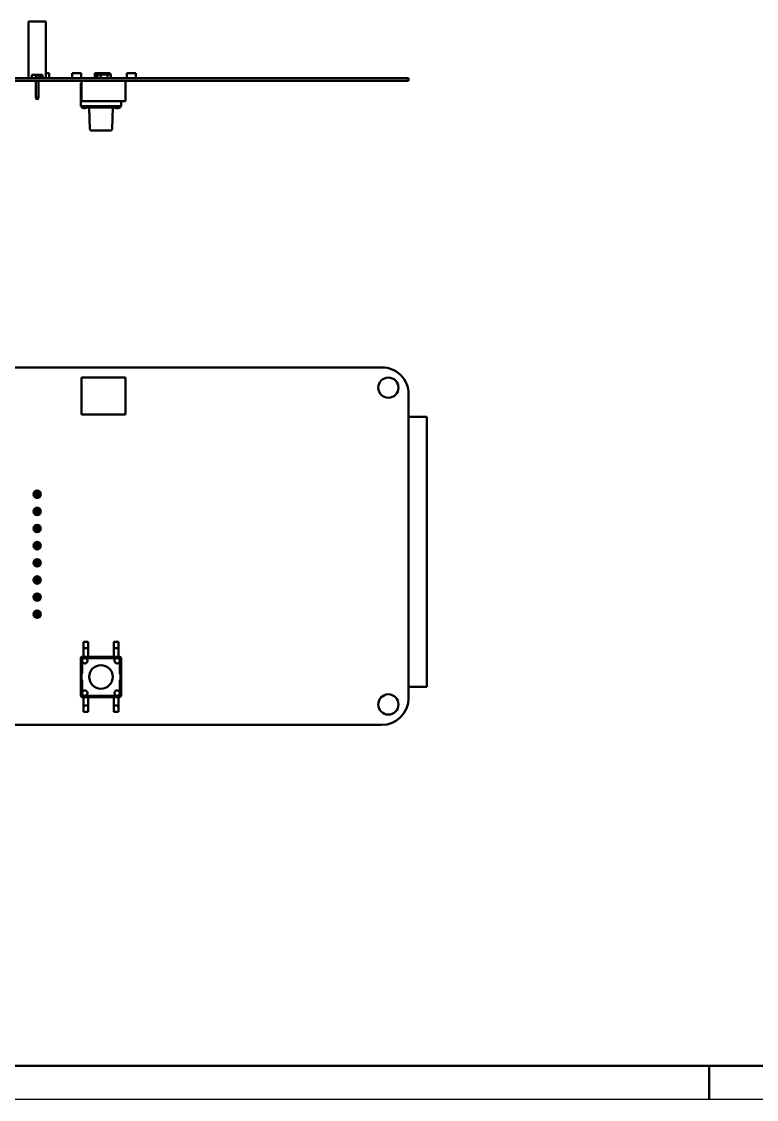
# Model space of a CAD drawing. Header units: millimetres. Extents: x -351 to 1050, y -103 to 376.
# Drawn here: x 108.1 to 217, y 0 to 159.7 of the extents above; entities that cross this region are included whole.
import ezdxf

# ---------------------------------------------------------------- set-up
doc = ezdxf.new("R2010")
doc.units = ezdxf.units.MM
doc.layers.add('Видимый контур (ГОСТ)', color=7, linetype='Continuous', lineweight=50)
doc.layers.add('Кромка (ГОСТ)', color=7, linetype='Continuous', lineweight=50)

# ---------------------------------------------------------------- blocks, each defined once
blk = doc.blocks.new('Рамки ГОСТ - Рамка')
at = {"layer": 'Кромка (ГОСТ)'}
for p, q in [((20, 5), (415, 5)), ((210, 5), (210, 0))]:
    blk.add_line(p, q, dxfattribs=at)
at = {"layer": 'Кромка (ГОСТ)', "lineweight": 25}
blk.add_line((420, 0), (0, 0), dxfattribs=at)

msp = doc.modelspace()

# ---------------------------------------------------------------- linework, layer by layer
at = {"layer": 'Видимый контур (ГОСТ)'}
for p, q in [((109.13, 151.35), (109.13, 159.75)), ((109.13, 159.75), (111.67, 159.75)), ((111.67, 151.35), (111.67, 159.75)), ((109.6, 151.35), (109.6, 151.85)), ((109.6, 151.85), (111.2, 151.85)), ((110.2, 151.35), (110.2, 151.85)), ((110.6, 151.85), (110.6, 151.35)), ((110.82, 151.85), (110.82, 151.35)), ((111.2, 151.85), (111.2, 151.35)), ((111.72, 152.11), (111.67, 152.11)), ((112.17, 152.1), (111.67, 152.1)), ((111.72, 152.11), (111.72, 152.1)), ((112.17, 152.1), (112.17, 151.35)), ((115.57, 152.1), (115.57, 151.35)), ((116.92, 152.1), (115.57, 152.1)), ((116.26, 152.11), (116.05, 152.11)), ((116.05, 152.11), (116.05, 152.1)), ((116.47, 152.11), (116.26, 152.11)), ((116.47, 152.11), (116.47, 152.1)), ((116.92, 152.1), (116.92, 151.35)), ((118.94, 152.1), (118.94, 151.35)), ((118.94, 152.1), (119.14, 152.1)), ((118.99, 152.05), (118.99, 151.4)), ((118.99, 152.05), (121.19, 152.05)), ((118.99, 152.05), (118.99, 151.4)), ((118.99, 152.05), (119.14, 152.05)), ((119.34, 152.1), (119.14, 152.1)), ((119.14, 152.05), (119.14, 152.1)), ((120.84, 152.1), (119.34, 152.1)), ((119.34, 152.1), (119.34, 152.05)), ((120.84, 152.05), (119.34, 152.05)), ((119.34, 151.91), (119.34, 151.35)), ((119.84, 151.92), (119.35, 151.92)), ((119.5, 152.11), (119.5, 152.1)), ((119.64, 152.11), (119.64, 152.1)), ((119.77, 152.11), (119.77, 152.1)), ((119.81, 152.11), (119.81, 152.1)), ((120.84, 151.91), (119.84, 151.91)), ((119.84, 151.91), (119.84, 151.35)), ((120.05, 152.11), (119.94, 152.11)), ((119.94, 152.11), (119.94, 152.1)), ((120.08, 152.11), (120.05, 152.11)), ((120.05, 152.11), (120.05, 152.1)), ((120.08, 152.11), (120.08, 152.1)), ((120.12, 152.11), (120.12, 152.1)), ((120.25, 152.11), (120.25, 152.1)), ((120.39, 152.11), (120.39, 152.1)), ((120.43, 152.11), (120.43, 152.1)), ((120.55, 152.11), (120.55, 152.1)), ((120.69, 152.11), (120.69, 152.1)), ((121.04, 152.1), (120.84, 152.1)), ((120.84, 152.1), (120.84, 152.05)), ((120.84, 151.92), (121.33, 151.92)), ((120.84, 151.91), (120.84, 151.35)), ((121.24, 152.1), (121.04, 152.1)), ((121.04, 152.05), (121.04, 152.1)), ((121.19, 152.05), (121.04, 152.05)), ((121.19, 152.05), (121.19, 151.92)), ((121.19, 152.05), (121.19, 151.92)), ((121.24, 152.1), (121.24, 151.92)), ((121.34, 151.91), (121.34, 151.35)), ((123.67, 152.1), (125.02, 152.1)), ((123.67, 152.1), (123.67, 151.35)), ((124.12, 152.11), (124.12, 152.1)), ((124.26, 152.11), (124.12, 152.11)), ((124.26, 152.11), (124.26, 152.1)), ((124.39, 152.11), (124.26, 152.11)), ((124.39, 152.11), (124.39, 152.1)), ((124.49, 152.11), (124.39, 152.11)), ((124.49, 152.11), (124.49, 152.1)), ((124.53, 152.11), (124.49, 152.11)), ((124.54, 152.11), (124.53, 152.11)), ((124.53, 152.11), (124.53, 152.1)), ((124.54, 152.11), (124.54, 152.1)), ((125.02, 152.1), (125.02, 151.35)), ((161.49, 151.35), (57.93, 151.35)), ((161.49, 150.94), (57.93, 150.94)), ((110.2, 148.5), (110.2, 150.94)), ((110.6, 150.94), (110.6, 148.5)), ((116.85, 147.21), (116.85, 150.61)), ((116.85, 150.61), (116.99, 150.61)), ((116.99, 147.94), (116.99, 150.94)), ((119.34, 151.4), (118.99, 151.4)), ((118.99, 151.4), (119.34, 151.4)), ((123.49, 147.94), (123.49, 150.94)), ((161.49, 151.35), (165.44, 151.35)), ((161.49, 150.94), (165.44, 150.94)), ((165.45, 151.35), (165.44, 151.35)), ((165.44, 150.94), (165.44, 151.35)), ((165.44, 151.35), (165.44, 150.94)), ((165.45, 150.94), (165.44, 150.94)), ((165.45, 150.94), (165.45, 151.35)), ((110.2, 148.5), (110.6, 148.5)), ((110.4, 148.15), (110.2, 148.5)), ((110.6, 148.5), (110.4, 148.15)), ((117.15, 147.21), (116.85, 147.21)), ((116.95, 147.01), (116.95, 147.21)), ((117.45, 147.01), (116.95, 147.01)), ((116.99, 147.94), (123.49, 147.94)), ((117.05, 147.01), (117.05, 147.01)), ((122.55, 147.21), (117.15, 147.21)), ((117.81, 147.01), (117.45, 147.01)), ((117.85, 147.01), (117.85, 147.01)), ((117.92, 147.01), (117.88, 147.01)), ((118, 147.01), (117.92, 147.01)), ((121.71, 147.01), (118, 147.01)), ((118.22, 143.8), (118.1, 147.01)), ((121.49, 143.8), (121.6, 147.01)), ((121.82, 147.01), (121.78, 147.01)), ((121.9, 147.01), (121.82, 147.01)), ((121.85, 147.01), (121.85, 147.01)), ((121.85, 147.01), (121.85, 147.01)), ((122.25, 147.01), (121.9, 147.01)), ((122.75, 147.01), (122.25, 147.01)), ((122.85, 147.21), (122.55, 147.21)), ((122.65, 147.01), (122.65, 147.01)), ((122.65, 147.01), (122.65, 147.01)), ((122.75, 147.01), (122.75, 147.21)), ((122.85, 147.94), (122.85, 147.21)), ((121.29, 143.61), (118.42, 143.61)), ((161.49, 108.49), (83.74, 108.49)), ((116.99, 101.52), (116.99, 107.02)), ((116.99, 107.02), (123.49, 107.02)), ((123.49, 107.02), (123.49, 101.52)), ((165.45, 59.48), (165.44, 104.54)), ((123.49, 101.52), (116.99, 101.52)), ((165.44, 101.15), (168.13, 101.15)), ((168.13, 101.15), (168.13, 61.15)), ((110.05, 89.34), (110.05, 90.04)), ((110.05, 90.04), (110.2, 90.04)), ((110.2, 89.99), (110.2, 90.21)), ((110.2, 89.39), (110.2, 89.99)), ((110.2, 89.99), (110.6, 89.99)), ((110.4, 89.79), (110.2, 89.99)), ((110.2, 89.39), (110.4, 89.59)), ((110.6, 89.99), (110.4, 89.79)), ((110.4, 89.79), (110.4, 89.59)), ((110.4, 89.59), (110.6, 89.39)), ((110.6, 90.21), (110.6, 89.99)), ((110.6, 90.04), (110.75, 90.04)), ((110.6, 89.99), (110.6, 89.39)), ((110.75, 90.04), (110.75, 89.34)), ((110.2, 89.34), (110.05, 89.34)), ((110.2, 89.18), (110.2, 89.39)), ((110.6, 89.39), (110.2, 89.39)), ((110.6, 89.39), (110.6, 89.18)), ((110.75, 89.34), (110.6, 89.34)), ((110.05, 86.8), (110.05, 87.5)), ((110.05, 87.5), (110.2, 87.5)), ((110.2, 86.8), (110.05, 86.8)), ((110.2, 87.45), (110.2, 87.67)), ((110.2, 86.85), (110.2, 87.45)), ((110.2, 87.45), (110.6, 87.45)), ((110.4, 87.25), (110.2, 87.45)), ((110.2, 86.85), (110.4, 87.05)), ((110.2, 86.64), (110.2, 86.85)), ((110.6, 86.85), (110.2, 86.85)), ((110.6, 87.45), (110.4, 87.25)), ((110.4, 87.25), (110.4, 87.05)), ((110.4, 87.05), (110.6, 86.85)), ((110.6, 87.67), (110.6, 87.45)), ((110.6, 87.5), (110.75, 87.5)), ((110.6, 87.45), (110.6, 86.85)), ((110.6, 86.85), (110.6, 86.64)), ((110.75, 86.8), (110.6, 86.8)), ((110.75, 87.5), (110.75, 86.8)), ((110.05, 84.26), (110.05, 84.96)), ((110.05, 84.96), (110.2, 84.96)), ((110.2, 84.91), (110.2, 85.13)), ((110.2, 84.31), (110.2, 84.91)), ((110.2, 84.91), (110.6, 84.91)), ((110.4, 84.71), (110.2, 84.91)), ((110.6, 84.91), (110.4, 84.71)), ((110.4, 84.71), (110.4, 84.51)), ((110.6, 85.13), (110.6, 84.91)), ((110.6, 84.96), (110.75, 84.96)), ((110.6, 84.91), (110.6, 84.31)), ((110.75, 84.96), (110.75, 84.26)), ((110.2, 84.26), (110.05, 84.26)), ((110.2, 84.31), (110.4, 84.51)), ((110.2, 84.1), (110.2, 84.31)), ((110.6, 84.31), (110.2, 84.31)), ((110.4, 84.51), (110.6, 84.31)), ((110.6, 84.31), (110.6, 84.1)), ((110.75, 84.26), (110.6, 84.26)), ((110.05, 81.72), (110.05, 82.42)), ((110.05, 82.42), (110.2, 82.42)), ((110.2, 81.72), (110.05, 81.72)), ((110.2, 82.37), (110.2, 82.59)), ((110.2, 81.77), (110.2, 82.37)), ((110.2, 82.37), (110.6, 82.37)), ((110.4, 82.17), (110.2, 82.37)), ((110.2, 81.77), (110.4, 81.97)), ((110.2, 81.56), (110.2, 81.77)), ((110.6, 81.77), (110.2, 81.77)), ((110.6, 82.37), (110.4, 82.17)), ((110.4, 82.17), (110.4, 81.97)), ((110.4, 81.97), (110.6, 81.77)), ((110.6, 82.59), (110.6, 82.37)), ((110.6, 82.42), (110.75, 82.42)), ((110.6, 82.37), (110.6, 81.77)), ((110.6, 81.77), (110.6, 81.56)), ((110.75, 81.72), (110.6, 81.72)), ((110.75, 82.42), (110.75, 81.72)), ((110.05, 79.18), (110.05, 79.88)), ((110.05, 79.88), (110.2, 79.88)), ((110.2, 79.83), (110.2, 80.05)), ((110.6, 80.05), (110.6, 79.83)), ((110.6, 79.88), (110.75, 79.88)), ((110.75, 79.88), (110.75, 79.18)), ((110.2, 79.18), (110.05, 79.18)), ((110.2, 79.23), (110.2, 79.83)), ((110.2, 79.83), (110.6, 79.83)), ((110.4, 79.63), (110.2, 79.83)), ((110.2, 79.23), (110.4, 79.43)), ((110.2, 79.02), (110.2, 79.23)), ((110.6, 79.23), (110.2, 79.23)), ((110.6, 79.83), (110.4, 79.63)), ((110.4, 79.63), (110.4, 79.43)), ((110.4, 79.43), (110.6, 79.23)), ((110.6, 79.83), (110.6, 79.23)), ((110.6, 79.23), (110.6, 79.02)), ((110.75, 79.18), (110.6, 79.18)), ((110.05, 76.64), (110.05, 77.34)), ((110.05, 77.34), (110.2, 77.34)), ((110.2, 77.29), (110.2, 77.51)), ((110.2, 76.69), (110.2, 77.29)), ((110.2, 77.29), (110.6, 77.29)), ((110.4, 77.09), (110.2, 77.29)), ((110.2, 76.69), (110.4, 76.89)), ((110.2, 76.48), (110.2, 76.69)), ((110.6, 76.69), (110.2, 76.69)), ((110.6, 77.29), (110.4, 77.09)), ((110.4, 77.09), (110.4, 76.89)), ((110.4, 76.89), (110.6, 76.69)), ((110.6, 77.51), (110.6, 77.29)), ((110.6, 77.34), (110.75, 77.34)), ((110.6, 77.29), (110.6, 76.69)), ((110.6, 76.69), (110.6, 76.48)), ((110.75, 77.34), (110.75, 76.64)), ((110.2, 76.64), (110.05, 76.64)), ((110.75, 76.64), (110.6, 76.64)), ((110.05, 74.1), (110.05, 74.8)), ((110.05, 74.8), (110.2, 74.8)), ((110.2, 74.1), (110.05, 74.1)), ((110.2, 74.75), (110.2, 74.97)), ((110.2, 74.15), (110.2, 74.75)), ((110.2, 74.75), (110.6, 74.75)), ((110.4, 74.55), (110.2, 74.75)), ((110.2, 74.15), (110.4, 74.35)), ((110.2, 73.94), (110.2, 74.15)), ((110.6, 74.15), (110.2, 74.15)), ((110.6, 74.75), (110.4, 74.55)), ((110.4, 74.55), (110.4, 74.35)), ((110.4, 74.35), (110.6, 74.15)), ((110.6, 74.97), (110.6, 74.75)), ((110.6, 74.8), (110.75, 74.8)), ((110.6, 74.75), (110.6, 74.15)), ((110.6, 74.15), (110.6, 73.94)), ((110.75, 74.1), (110.6, 74.1)), ((110.75, 74.8), (110.75, 74.1)), ((110.05, 71.56), (110.05, 72.26)), ((110.05, 72.26), (110.2, 72.26)), ((110.2, 72.21), (110.2, 72.43)), ((110.2, 71.61), (110.2, 72.21)), ((110.2, 72.21), (110.6, 72.21)), ((110.4, 72.01), (110.2, 72.21)), ((110.6, 72.21), (110.4, 72.01)), ((110.4, 72.01), (110.4, 71.81)), ((110.6, 72.43), (110.6, 72.21)), ((110.6, 72.26), (110.75, 72.26)), ((110.6, 72.21), (110.6, 71.61)), ((110.75, 72.26), (110.75, 71.56)), ((110.2, 71.56), (110.05, 71.56)), ((110.2, 71.61), (110.4, 71.81)), ((110.2, 71.4), (110.2, 71.61)), ((110.6, 71.61), (110.2, 71.61)), ((110.4, 71.81), (110.6, 71.61)), ((110.6, 71.61), (110.6, 71.4)), ((110.75, 71.56), (110.6, 71.56)), ((117.25, 67.8), (117.95, 67.8)), ((117.25, 67.05), (117.25, 67.8)), ((117.95, 67.05), (117.95, 67.8)), ((121.75, 67.8), (122.45, 67.8)), ((121.75, 67.05), (121.75, 67.8)), ((122.45, 67.05), (122.45, 67.8)), ((122.55, 65.62), (117.15, 65.62)), ((117.25, 66.87), (117.25, 67.05)), ((117.25, 66.87), (117.95, 66.87)), ((117.25, 66.27), (117.25, 66.87)), ((117.25, 66.27), (117.25, 65.62)), ((117.81, 65.52), (117.45, 65.52)), ((117.95, 66.87), (117.95, 67.05)), ((117.95, 66.27), (117.95, 66.87)), ((117.95, 66.27), (117.95, 65.62)), ((121.75, 66.87), (121.75, 67.05)), ((121.75, 66.87), (122.45, 66.87)), ((121.75, 66.27), (121.75, 66.87)), ((121.75, 66.27), (121.75, 65.62)), ((122.25, 65.52), (121.9, 65.52)), ((122.45, 66.87), (122.45, 67.05)), ((122.45, 66.27), (122.45, 66.87)), ((122.45, 66.27), (122.45, 65.62)), ((116.85, 65.32), (116.85, 59.92)), ((116.95, 65.02), (116.95, 64.66)), ((116.98, 64.59), (117.02, 64.55)), ((117.05, 64.48), (117.05, 63.16)), ((117.92, 65.45), (117.88, 65.49)), ((121.71, 65.42), (118, 65.42)), ((121.82, 65.49), (121.78, 65.45)), ((122.65, 63.16), (122.65, 64.48)), ((122.68, 64.55), (122.72, 64.59)), ((122.75, 64.66), (122.75, 65.02)), ((122.85, 59.92), (122.85, 65.32)), ((116.95, 62.98), (116.95, 62.26)), ((117.02, 63.09), (116.98, 63.05)), ((122.72, 63.05), (122.68, 63.09)), ((122.75, 62.26), (122.75, 62.98)), ((116.98, 62.19), (117.02, 62.15)), ((117.05, 62.08), (117.05, 60.76)), ((122.65, 60.76), (122.65, 62.08)), ((122.68, 62.15), (122.72, 62.19)), ((168.13, 61.15), (165.45, 61.15)), ((116.95, 60.58), (116.95, 60.22)), ((117.02, 60.69), (116.98, 60.65)), ((117.15, 59.62), (122.55, 59.62)), ((117.25, 58.97), (117.25, 59.62)), ((117.45, 59.72), (117.81, 59.72)), ((117.88, 59.75), (117.92, 59.79)), ((117.95, 58.97), (117.95, 59.62)), ((118, 59.82), (121.71, 59.82)), ((121.75, 58.97), (121.75, 59.62)), ((121.78, 59.79), (121.82, 59.75)), ((121.9, 59.72), (122.25, 59.72)), ((122.45, 58.97), (122.45, 59.62)), ((122.72, 60.65), (122.68, 60.69)), ((122.75, 60.22), (122.75, 60.58)), ((117.25, 58.97), (117.25, 58.37)), ((117.25, 58.37), (117.25, 58.19)), ((117.95, 58.37), (117.25, 58.37)), ((117.25, 58.19), (117.25, 57.45)), ((117.95, 58.97), (117.95, 58.37)), ((117.95, 58.37), (117.95, 58.19)), ((117.95, 58.19), (117.95, 57.45)), ((121.75, 58.97), (121.75, 58.37)), ((121.75, 58.37), (121.75, 58.19)), ((122.45, 58.37), (121.75, 58.37)), ((121.75, 58.19), (121.75, 57.45)), ((122.45, 58.97), (122.45, 58.37)), ((122.45, 58.37), (122.45, 58.19)), ((122.45, 58.19), (122.45, 57.45)), ((117.95, 57.45), (117.25, 57.45)), ((122.45, 57.45), (121.75, 57.45)), ((58.29, 55.5), (161.45, 55.5))]:
    msp.add_line(p, q, dxfattribs=at)
for centre, radius in [((162.45, 105.49), 1.5), ((110.4, 89.69), 0.55), ((110.4, 87.15), 0.55), ((110.4, 84.61), 0.55), ((110.4, 82.07), 0.55), ((110.4, 79.53), 0.55), ((110.4, 76.99), 0.55), ((110.4, 74.45), 0.55), ((110.4, 71.91), 0.55), ((119.85, 62.62), 1.75), ((162.45, 58.54), 1.5)]:
    msp.add_circle(centre, radius, dxfattribs=at)
for centre, radius, start, end in [((119.35, 151.91), 0.01, 90, 180), ((121.33, 151.91), 0.01, 0, 90), ((118.42, 143.81), 0.2, 182, 270), ((121.29, 143.81), 0.2, 270, 358), ((161.49, 104.54), 3.95, 359.9807, 90.0193), ((117.15, 65.32), 0.3, 90, 180), ((117.45, 65.02), 0.5, 90, 180), ((117.81, 65.42), 0.1, 45, 90), ((121.9, 65.42), 0.1, 90, 135), ((122.25, 65.02), 0.5, 0, 90), ((122.55, 65.32), 0.3, 0, 90), ((117.05, 64.66), 0.1, 180, 225), ((116.95, 64.48), 0.1, 0, 45), ((118, 65.52), 0.1, 225, 270), ((121.71, 65.52), 0.1, 270, 315), ((122.75, 64.48), 0.1, 135, 180), ((122.65, 64.66), 0.1, 315, 0), ((117.05, 62.98), 0.1, 135, 180), ((116.95, 63.16), 0.1, 315, 0), ((122.75, 63.16), 0.1, 180, 225), ((122.65, 62.98), 0.1, 0, 45), ((117.05, 62.26), 0.1, 180, 225), ((116.95, 62.08), 0.1, 0, 45), ((116.95, 60.76), 0.1, 315, 0), ((122.75, 62.08), 0.1, 135, 180), ((122.75, 60.76), 0.1, 180, 225), ((122.65, 62.26), 0.1, 315, 0), ((117.15, 59.92), 0.3, 180, 270), ((117.05, 60.58), 0.1, 135, 180), ((117.45, 60.22), 0.5, 180, 270), ((117.81, 59.82), 0.1, 270, 315), ((118, 59.72), 0.1, 90, 135), ((121.71, 59.72), 0.1, 45, 90), ((121.9, 59.82), 0.1, 225, 270), ((122.25, 60.22), 0.5, 270, 0), ((122.55, 59.92), 0.3, 270, 0), ((122.65, 60.58), 0.1, 0, 45), ((161.45, 59.5), 4, 270.0213, 359.6914)]:
    msp.add_arc(centre, radius, start, end, dxfattribs=at)
for points, knots in [([(119.64, 152.11), (119.63, 152.11), (119.63, 152.11), (119.62, 152.11), (119.61, 152.11), (119.6, 152.11), (119.59, 152.11), (119.58, 152.11), (119.57, 152.11), (119.57, 152.11), (119.56, 152.11), (119.55, 152.11), (119.55, 152.11), (119.54, 152.11), (119.53, 152.11), (119.53, 152.11), (119.52, 152.11), (119.52, 152.11), (119.51, 152.11), (119.51, 152.11), (119.51, 152.11), (119.51, 152.11), (119.5, 152.11), (119.5, 152.11), (119.5, 152.11), (119.5, 152.11), (119.5, 152.11)], [0, 0, 0, 0, 0.033787, 0.066622, 0.099285, 0.131361, 0.163585, 0.196104, 0.228902, 0.262158, 0.295991, 0.330218, 0.36506, 0.400951, 0.43762, 0.475708, 0.515381, 0.556414, 0.599765, 0.646424, 0.696431, 0.749782, 0.806573, 0.867436, 0.931887, 1, 1, 1, 1]), ([(119.77, 152.11), (119.77, 152.11), (119.77, 152.11), (119.77, 152.11), (119.77, 152.11), (119.77, 152.11), (119.77, 152.11), (119.76, 152.11), (119.76, 152.11), (119.76, 152.11), (119.75, 152.11), (119.75, 152.11), (119.74, 152.11), (119.73, 152.11), (119.73, 152.11), (119.72, 152.11), (119.71, 152.11), (119.71, 152.11), (119.7, 152.11), (119.69, 152.11), (119.68, 152.11), (119.67, 152.11), (119.66, 152.11), (119.65, 152.11), (119.64, 152.11), (119.64, 152.11), (119.64, 152.11)], [0, 0, 0, 0, 0.065063, 0.126773, 0.185516, 0.240765, 0.29298, 0.34225, 0.388919, 0.432776, 0.474628, 0.514775, 0.553606, 0.591426, 0.628028, 0.663804, 0.698984, 0.733591, 0.767628, 0.801208, 0.834264, 0.866981, 0.89972, 0.932702, 0.966176, 1, 1, 1, 1]), ([(119.94, 152.11), (119.94, 152.11), (119.93, 152.11), (119.91, 152.11), (119.9, 152.11), (119.89, 152.11), (119.87, 152.11), (119.86, 152.11), (119.85, 152.11), (119.84, 152.11), (119.84, 152.11), (119.83, 152.11), (119.82, 152.11), (119.82, 152.11), (119.81, 152.11), (119.81, 152.11), (119.81, 152.11), (119.81, 152.11), (119.81, 152.11)], [0, 0, 0, 0, 0.078556, 0.152863, 0.22356, 0.290375, 0.355403, 0.418291, 0.480389, 0.543073, 0.604924, 0.664398, 0.721943, 0.778375, 0.83383, 0.888861, 0.944089, 1, 1, 1, 1]), ([(120.25, 152.11), (120.25, 152.11), (120.24, 152.11), (120.23, 152.11), (120.22, 152.11), (120.21, 152.11), (120.21, 152.11), (120.2, 152.11), (120.19, 152.11), (120.18, 152.11), (120.17, 152.11), (120.17, 152.11), (120.16, 152.11), (120.15, 152.11), (120.15, 152.11), (120.14, 152.11), (120.14, 152.11), (120.13, 152.11), (120.13, 152.11), (120.13, 152.11), (120.12, 152.11), (120.12, 152.11), (120.12, 152.11), (120.12, 152.11), (120.12, 152.11), (120.12, 152.11), (120.12, 152.11)], [0, 0, 0, 0, 0.033787, 0.066622, 0.099285, 0.131361, 0.163585, 0.196104, 0.228902, 0.262158, 0.295991, 0.330218, 0.36506, 0.400951, 0.43762, 0.475708, 0.515381, 0.556414, 0.599765, 0.646424, 0.696431, 0.749782, 0.806573, 0.867436, 0.931887, 1, 1, 1, 1]), ([(120.39, 152.11), (120.39, 152.11), (120.39, 152.11), (120.39, 152.11), (120.39, 152.11), (120.38, 152.11), (120.38, 152.11), (120.38, 152.11), (120.37, 152.11), (120.37, 152.11), (120.37, 152.11), (120.36, 152.11), (120.36, 152.11), (120.35, 152.11), (120.34, 152.11), (120.34, 152.11), (120.33, 152.11), (120.32, 152.11), (120.31, 152.11), (120.3, 152.11), (120.3, 152.11), (120.29, 152.11), (120.28, 152.11), (120.27, 152.11), (120.26, 152.11), (120.25, 152.11), (120.25, 152.11)], [0, 0, 0, 0, 0.065063, 0.126773, 0.185516, 0.240765, 0.29298, 0.34225, 0.388919, 0.432776, 0.474628, 0.514775, 0.553606, 0.591426, 0.628028, 0.663804, 0.698984, 0.733591, 0.767628, 0.801208, 0.834264, 0.866981, 0.89972, 0.932702, 0.966176, 1, 1, 1, 1]), ([(120.55, 152.11), (120.55, 152.11), (120.54, 152.11), (120.53, 152.11), (120.52, 152.11), (120.51, 152.11), (120.5, 152.11), (120.49, 152.11), (120.48, 152.11), (120.47, 152.11), (120.46, 152.11), (120.45, 152.11), (120.45, 152.11), (120.44, 152.11), (120.44, 152.11), (120.43, 152.11), (120.43, 152.11), (120.43, 152.11), (120.43, 152.11)], [0, 0, 0, 0, 0.065421, 0.128708, 0.190236, 0.250724, 0.310637, 0.370766, 0.431615, 0.493523, 0.555883, 0.617342, 0.678668, 0.740711, 0.802985, 0.866803, 0.932347, 1, 1, 1, 1]), ([(120.69, 152.11), (120.69, 152.11), (120.69, 152.11), (120.69, 152.11), (120.69, 152.11), (120.69, 152.11), (120.68, 152.11), (120.68, 152.11), (120.68, 152.11), (120.67, 152.11), (120.67, 152.11), (120.66, 152.11), (120.66, 152.11), (120.65, 152.11), (120.65, 152.11), (120.64, 152.11), (120.63, 152.11), (120.62, 152.11), (120.62, 152.11), (120.61, 152.11), (120.6, 152.11), (120.59, 152.11), (120.58, 152.11), (120.57, 152.11), (120.56, 152.11), (120.55, 152.11), (120.55, 152.11)], [0, 0, 0, 0, 0.044014, 0.087434, 0.130118, 0.172554, 0.214555, 0.256298, 0.298438, 0.340849, 0.382715, 0.423924, 0.464246, 0.504074, 0.543862, 0.583567, 0.623094, 0.663229, 0.703551, 0.743938, 0.784541, 0.82575, 0.867757, 0.910745, 0.954914, 1, 1, 1, 1]), ([(117.85, 147.01), (117.85, 147.01), (117.85, 147.01), (117.85, 147.01), (117.84, 147.01), (117.8, 147.01), (117.77, 147.01), (117.69, 147.01), (117.64, 147.01), (117.55, 147.01), (117.49, 147.01), (117.39, 147.01), (117.34, 147.01), (117.24, 147.01), (117.2, 147.01), (117.13, 147.01), (117.1, 147.01), (117.06, 147.01), (117.05, 147.01), (117.05, 147.01)], [0.1260753, 0.1260753, 0.1260753, 0.1260753, 0.1269782, 0.1269782, 0.1429991, 0.1429991, 0.1590408, 0.1590408, 0.1747502, 0.1747502, 0.1904626, 0.1904626, 0.2061801, 0.2061801, 0.2219014, 0.2219014, 0.2379386, 0.2379386, 0.2521358, 0.2521358, 0.2521358, 0.2521358]), ([(117.85, 147.01), (117.73, 146.96), (117.6, 146.91), (117.35, 146.91), (117.24, 146.94), (117.1, 146.99), (117.08, 147), (117.05, 147.01)], [0, 0, 0, 0, 0.04041182, 0.04041182, 0.07441669, 0.07441669, 0.08247351, 0.08247351, 0.08247351, 0.08247351]), ([(122.65, 147.01), (122.65, 147.01), (122.65, 147.01), (122.65, 147.01), (122.64, 147.01), (122.6, 147.01), (122.57, 147.01), (122.49, 147.01), (122.45, 147.01), (122.35, 147.01), (122.3, 147.01), (122.19, 147.01), (122.14, 147.01), (122.04, 147.01), (122, 147.01), (121.93, 147.01), (121.9, 147.01), (121.86, 147.01), (121.85, 147.01), (121.85, 147.01), (121.85, 147.01), (121.85, 147.01), (121.85, 147.01)], [0.1260736, 0.1260736, 0.1260736, 0.1260736, 0.1268577, 0.1268577, 0.1428993, 0.1428993, 0.1587954, 0.1587954, 0.174508, 0.174508, 0.1902247, 0.1902247, 0.2059447, 0.2059447, 0.2216654, 0.2216654, 0.2376911, 0.2376911, 0.2521339, 0.2521339, 0.2521339, 0.2521339, 0.2521339, 0.2521339, 0.2521339]), ([(122.65, 147.01), (122.53, 146.96), (122.4, 146.91), (122.15, 146.91), (122.04, 146.94), (121.9, 146.99), (121.88, 147), (121.85, 147.01)], [0, 0, 0, 0, 0.04041182, 0.04041182, 0.07441669, 0.07441669, 0.08247351, 0.08247351, 0.08247351, 0.08247351]), ([(122.65, 147.01), (122.59, 146.99), (122.53, 146.96), (122.42, 146.93), (122.37, 146.92), (122.27, 146.91), (122.22, 146.91), (122.11, 146.92), (122.06, 146.94), (121.95, 146.97), (121.9, 146.99), (121.85, 147.01)], [0, 0, 0, 0, 0.01923108, 0.01923108, 0.03493077, 0.03493077, 0.04963944, 0.04963944, 0.06681022, 0.06681022, 0.08273861, 0.08273861, 0.08273861, 0.08273861]), ([(122.65, 147.01), (122.65, 147.01), (122.65, 147.01), (122.65, 147.01), (122.65, 147.01), (122.65, 147.01)], [0.126075339, 0.126075339, 0.126075339, 0.126075339, 0.126978247, 0.126978247, 0.127230367, 0.127230367, 0.127230367, 0.127230367]), ([(117.85, 65.02), (117.85, 65.03), (117.85, 65.03), (117.85, 65.09), (117.84, 65.14), (117.8, 65.24), (117.77, 65.28), (117.69, 65.35), (117.64, 65.38), (117.55, 65.42), (117.49, 65.42), (117.39, 65.42), (117.34, 65.41), (117.24, 65.37), (117.2, 65.34), (117.13, 65.26), (117.1, 65.21), (117.06, 65.12), (117.05, 65.07), (117.05, 65.02), (117.05, 64.97), (117.06, 64.92), (117.11, 64.82), (117.14, 64.77), (117.21, 64.7), (117.26, 64.67), (117.35, 64.63), (117.41, 64.62), (117.51, 64.62), (117.56, 64.63), (117.66, 64.68), (117.7, 64.71), (117.78, 64.78), (117.81, 64.83), (117.84, 64.92), (117.85, 64.97), (117.85, 65.02)], [0.1260753, 0.1260753, 0.1260753, 0.1260753, 0.1269782, 0.1269782, 0.1429991, 0.1429991, 0.1590408, 0.1590408, 0.1747502, 0.1747502, 0.1904626, 0.1904626, 0.2061801, 0.2061801, 0.2219014, 0.2219014, 0.2379386, 0.2379386, 0.2521358, 0.2521358, 0.2521358, 0.2681558, 0.2681558, 0.284196, 0.284196, 0.2999052, 0.2999052, 0.3156174, 0.3156174, 0.3313346, 0.3313346, 0.3470557, 0.3470557, 0.3630945, 0.3630945, 0.3782111, 0.3782111, 0.3782111, 0.3782111]), ([(122.65, 65.02), (122.65, 65.03), (122.65, 65.03), (122.65, 65.08), (122.64, 65.14), (122.6, 65.23), (122.57, 65.28), (122.49, 65.35), (122.45, 65.38), (122.35, 65.42), (122.3, 65.42), (122.19, 65.42), (122.14, 65.41), (122.04, 65.37), (122, 65.34), (121.93, 65.26), (121.9, 65.21), (121.86, 65.12), (121.85, 65.07), (121.85, 65.02), (121.85, 64.97), (121.86, 64.92), (121.91, 64.82), (121.94, 64.77), (122.01, 64.7), (122.06, 64.67), (122.15, 64.63), (122.2, 64.62), (122.31, 64.62), (122.36, 64.63), (122.46, 64.68), (122.5, 64.7), (122.58, 64.78), (122.61, 64.83), (122.64, 64.92), (122.65, 64.97), (122.65, 65.02)], [0.1260736, 0.1260736, 0.1260736, 0.1260736, 0.1268577, 0.1268577, 0.1428993, 0.1428993, 0.1587954, 0.1587954, 0.174508, 0.174508, 0.1902247, 0.1902247, 0.2059447, 0.2059447, 0.2216654, 0.2216654, 0.2376911, 0.2376911, 0.2521339, 0.2521339, 0.2521339, 0.2681742, 0.2681742, 0.2840702, 0.2840702, 0.2997826, 0.2997826, 0.3154991, 0.3154991, 0.331219, 0.331219, 0.3469399, 0.3469399, 0.3629661, 0.3629661, 0.3782075, 0.3782075, 0.3782075, 0.3782075]), ([(117.85, 60.22), (117.85, 60.23), (117.85, 60.23), (117.85, 60.29), (117.84, 60.34), (117.8, 60.44), (117.77, 60.48), (117.69, 60.55), (117.64, 60.58), (117.55, 60.62), (117.49, 60.62), (117.39, 60.62), (117.34, 60.61), (117.24, 60.57), (117.2, 60.54), (117.13, 60.46), (117.1, 60.41), (117.06, 60.32), (117.05, 60.27), (117.05, 60.22), (117.05, 60.17), (117.06, 60.12), (117.11, 60.02), (117.14, 59.97), (117.21, 59.9), (117.26, 59.87), (117.35, 59.83), (117.41, 59.82), (117.51, 59.82), (117.56, 59.83), (117.66, 59.88), (117.7, 59.91), (117.78, 59.98), (117.81, 60.03), (117.84, 60.12), (117.85, 60.17), (117.85, 60.22)], [0.1260753, 0.1260753, 0.1260753, 0.1260753, 0.1269782, 0.1269782, 0.1429991, 0.1429991, 0.1590408, 0.1590408, 0.1747502, 0.1747502, 0.1904626, 0.1904626, 0.2061801, 0.2061801, 0.2219014, 0.2219014, 0.2379386, 0.2379386, 0.2521358, 0.2521358, 0.2521358, 0.2681558, 0.2681558, 0.284196, 0.284196, 0.2999052, 0.2999052, 0.3156174, 0.3156174, 0.3313346, 0.3313346, 0.3470557, 0.3470557, 0.3630945, 0.3630945, 0.3782111, 0.3782111, 0.3782111, 0.3782111]), ([(122.65, 60.22), (122.65, 60.23), (122.65, 60.23), (122.65, 60.29), (122.64, 60.34), (122.6, 60.44), (122.57, 60.48), (122.49, 60.55), (122.44, 60.58), (122.35, 60.62), (122.29, 60.62), (122.19, 60.62), (122.14, 60.61), (122.04, 60.57), (122, 60.54), (121.93, 60.46), (121.9, 60.41), (121.86, 60.32), (121.85, 60.27), (121.85, 60.22), (121.85, 60.17), (121.86, 60.12), (121.91, 60.02), (121.94, 59.97), (122.01, 59.9), (122.06, 59.87), (122.15, 59.83), (122.21, 59.82), (122.31, 59.82), (122.36, 59.83), (122.46, 59.88), (122.5, 59.91), (122.58, 59.98), (122.61, 60.03), (122.64, 60.12), (122.65, 60.17), (122.65, 60.22)], [0.1260753, 0.1260753, 0.1260753, 0.1260753, 0.1269782, 0.1269782, 0.1429991, 0.1429991, 0.1590408, 0.1590408, 0.1747502, 0.1747502, 0.1904626, 0.1904626, 0.2061801, 0.2061801, 0.2219014, 0.2219014, 0.2379386, 0.2379386, 0.2521358, 0.2521358, 0.2521358, 0.2681558, 0.2681558, 0.284196, 0.284196, 0.2999052, 0.2999052, 0.3156174, 0.3156174, 0.3313346, 0.3313346, 0.3470557, 0.3470557, 0.3630945, 0.3630945, 0.3782111, 0.3782111, 0.3782111, 0.3782111])]:
    msp.add_open_spline(points, degree=3, knots=knots, dxfattribs=at)

# ---------------------------------------------------------------- block references
msp.add_blockref('Рамки ГОСТ - Рамка', (0, 0))

doc.saveas('drawing.dxf')
